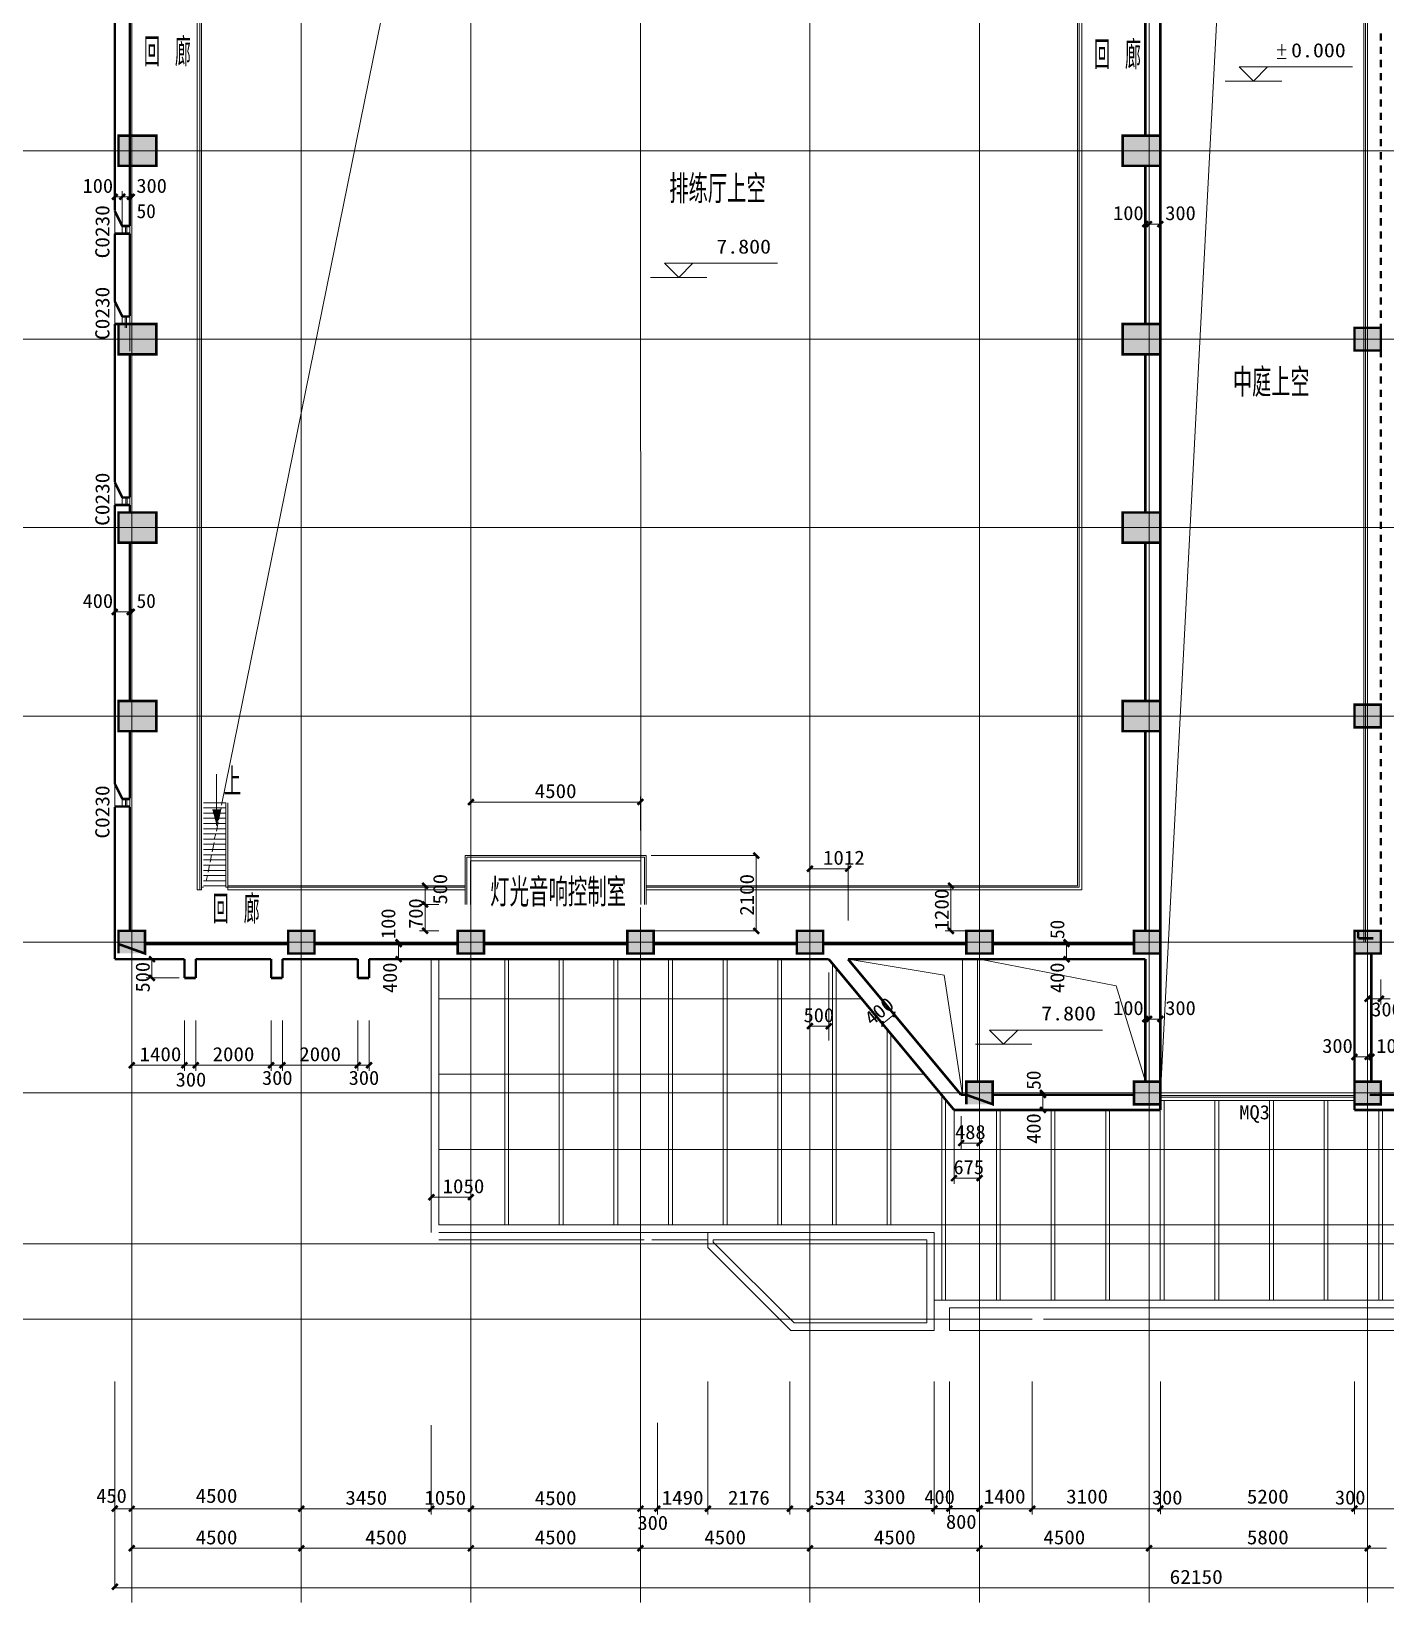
# Model space of a CAD drawing. Extents: x -307567 to 704339, y -10277 to 165507.
# Drawn here: x 369890 to 405835, y 12215 to 53749 of the extents above; entities that cross this region are included whole.
import ezdxf
from ezdxf.enums import TextEntityAlignment as Align

# ---------------------------------------------------------------- set-up
doc = ezdxf.new("R2010")
doc.units = 0
doc.header["$MEASUREMENT"] = 0
doc.layers.add('wode', color=250, linetype='CONTINUOUS', lineweight=0)
doc.layers.add('ziti', color=32, linetype='CONTINUOUS', lineweight=0)
doc.layers.add('中文', color=4, linetype='CONTINUOUS')
doc.styles.add('HZ', font='txt', dxfattribs={"width": 0.7, "height": 5, "bigfont": 'STF:宋体'})
doc.styles.get("Standard").update_dxf_attribs({"font": 'txt', "height": 3})

msp = doc.modelspace()

# ---------------------------------------------------------------- linework, layer by layer
at = {"layer": 'wode', "color": 0}
for p, q in [((399555.47801, 14548.49971), (399555.47801, 99323.39017)), ((405355.4246, 14548.49971), (405355.4246, 99323.39017)), ((405355.4246, 29580.47373), (405355.4246, 94880.14761)), ((372555.61301, 14548.49971), (372555.61301, 77580.23258)), ((372555.61301, 14548.49971), (372555.61301, 77580.23258)), ((377055.59051, 14548.49971), (377055.59051, 77580.23258)), ((381555.56801, 14548.49971), (381555.56801, 77580.23258)), ((386063.9317, 30584.21169), (386055.54551, 77580.23258)), ((390555.52301, 14548.49971), (390555.52301, 77580.23258)), ((395055.50051, 14548.49971), (395055.50051, 77580.23258)), ((405256.98759, 29580.47373), (405256.98759, 65281.40187)), ((405295.43955, 65320.54962), (405295.43955, 29580.47373)), ((405355.4246, 65280.29408), (405355.4246, 29580.47373)), ((374295.58234, 64190.30014), (374295.58234, 30969.00591)), ((374365.60152, 64120.29927), (374365.60152, 30969.00591)), ((374405.59155, 64080.30008), (374405.59155, 30969.00591)), ((397656.64717, 64080.30008), (397656.64717, 31079.00482)), ((397696.63721, 64120.29927), (397696.63721, 31039.00449)), ((397766.65639, 64190.30014), (397766.65639, 30969.00591)), ((401816.89249, 62951.3415), (399855.47651, 25580.49411)), ((374941.64844, 33217.73009), (380468.25655, 60410.5049)), ((402955.21687, 53253.89548), (403195.23032, 53253.89548)), ((403075.2236, 53103.89623), (403075.2236, 53403.89473)), ((402325.22735, 52428.8996), (401950.22922, 52803.89773)), ((401950.22922, 52803.89773), (404950.21422, 52803.89773)), ((402700.22547, 52803.89773), (402325.22735, 52428.8996)), ((402955.21687, 53028.8966), (403195.23032, 53028.8966)), ((401575.2311, 52428.8996), (403075.2236, 52428.8996)), ((436594.37973, 50580.36987), (362086.13411, 50580.36987)), ((436594.37973, 50580.36987), (362086.13411, 50580.36987)), ((372105.61526, 50290.37117), (372105.61526, 46576.39056)), ((372105.61526, 49507.64956), (372105.61526, 48884.39828)), ((372305.60205, 49507.64956), (372305.60205, 48884.39828)), ((372305.60205, 48580.38064), (372305.60205, 49464.37509)), ((372505.58885, 49507.64956), (372505.58885, 48884.39828)), ((372555.61301, 49507.64956), (372555.61301, 48884.39828)), ((372105.61526, 49357.65031), (372305.60205, 49357.65031)), ((372305.60205, 49357.65031), (372505.58885, 49357.65031)), ((372505.58885, 49357.65031), (372555.61301, 49357.65031)), ((399455.4663, 48783.45961), (399455.4663, 47925.70633)), ((399455.4663, 48633.46036), (399555.47801, 48633.46036)), ((399555.47801, 48783.45961), (399555.47801, 47925.70633)), ((399555.47801, 48633.46036), (399855.47651, 48633.46036)), ((399855.47651, 48783.45961), (399855.47651, 47925.70633)), ((372305.60205, 48580.38064), (372305.60205, 48380.3824)), ((372386.86385, 48380.3824), (372386.86385, 48580.38064)), ((372424.36367, 48380.3824), (372424.36367, 48580.38064)), ((372505.58885, 48580.38064), (372505.58885, 45260.39754)), ((387072.17861, 47220.52949), (386697.18049, 47595.52762)), ((386697.18049, 47595.52762), (389697.16549, 47595.52762)), ((387447.17674, 47595.52762), (387072.17861, 47220.52949)), ((386322.18236, 47220.52949), (387822.17486, 47220.52949)), ((372105.61526, 46576.39056), (372105.61526, 45980.3944)), ((372305.60205, 46194.39327), (372305.60205, 45980.3944)), ((372376.97621, 45880.39414), (372376.97621, 46194.39327)), ((372414.47602, 45880.39414), (372414.47602, 46194.39327)), ((436594.37973, 45580.39564), (362086.13411, 45580.39564)), ((372105.61526, 41787.41457), (372105.61526, 41180.41611)), ((372305.60205, 41379.41643), (372305.60205, 41180.41611)), ((372396.86136, 41180.41611), (372396.86136, 41379.41643)), ((372434.36118, 41180.41611), (372434.36118, 41379.41643)), ((372505.58885, 41379.41643), (372505.58885, 40980.41787)), ((436594.37973, 40580.41911), (362086.13411, 40580.41911)), ((372105.61526, 38493.13707), (372105.61526, 37608.17445)), ((372105.61526, 38343.13782), (372505.58885, 38343.13782)), ((372505.58885, 38493.13707), (372505.58885, 37608.17445)), ((372505.58885, 38343.13782), (372555.61301, 38343.13782)), ((372555.61301, 38493.13707), (372555.61301, 37608.17445)), ((436594.37973, 35580.44258), (362086.13411, 35580.44258)), ((372105.61526, 33776.45304), (372105.61526, 33180.45458)), ((372305.60205, 33395.45595), (372305.60205, 33180.45458)), ((372386.86385, 33180.45458), (372386.86385, 33395.45595)), ((372424.36367, 33180.45458), (372424.36367, 33395.45595)), ((372505.58885, 33393.45553), (372505.58885, 33175.07818)), ((374455.5791, 33280.89659), (375054.73382, 33280.89659)), ((375054.73382, 33280.89659), (375054.73382, 31039.00449)), ((375104.72136, 33280.89659), (375104.72136, 30969.00591)), ((381555.56801, 33449.01861), (381555.56801, 32547.778)), ((381555.56801, 33299.01936), (386055.54551, 33299.01936)), ((386055.54551, 33449.01861), (386055.54551, 32547.778)), ((374455.5791, 33142.89984), (375054.73382, 33142.89984)), ((374455.5791, 33004.89852), (375054.73382, 33004.89852)), ((374455.5791, 32866.89948), (375054.73382, 32866.89948)), ((374860.24016, 32817.23924), (374926.45077, 33142.89984)), ((374455.5791, 32728.90044), (375054.73382, 32728.90044)), ((374455.5791, 32590.90141), (375054.73382, 32590.90141)), ((374455.5791, 32452.90237), (375054.73382, 32452.90237)), ((374745.83643, 32314.90105), (374786.19268, 32452.90237)), ((374801.17063, 32526.63858), (374851.63425, 32774.89631)), ((374455.5791, 32314.90105), (375054.73382, 32314.90105)), ((374455.5791, 32176.9043), (375054.73382, 32176.9043)), ((374455.5791, 32038.90298), (375054.73382, 32038.90298)), ((374690.28251, 31980.89317), (374739.31791, 32222.27303)), ((374455.5791, 31900.90509), (375054.73382, 31900.90509)), ((374455.5791, 31762.90605), (375054.73382, 31762.90605)), ((374455.5791, 31624.90587), (375054.73382, 31624.90587)), ((374580.05357, 31438.54091), (374617.91959, 31624.90587)), ((374634.2159, 31705.11826), (374674.02283, 31900.90509)), ((381406.99698, 31880.014), (386207.08284, 31880.014)), ((381406.99698, 31880.014), (381406.99698, 30584.21055)), ((381446.98701, 31840.01367), (386167.09281, 31840.01367)), ((381446.98701, 31840.01367), (381446.98701, 30584.21055)), ((381546.99872, 31740.01455), (386067.0811, 31740.01455)), ((381546.99872, 31740.01455), (381546.99872, 30584.21055)), ((386067.0811, 31740.01455), (386067.0811, 30581.20191)), ((386167.09281, 31840.01367), (386167.09281, 30584.21169)), ((386207.08284, 31880.014), (386207.08284, 30584.21169)), ((389128.84557, 31880.014), (386343.45911, 31880.014)), ((389128.84557, 29880.47223), (389128.84557, 31880.014)), ((390555.52301, 31680.30873), (390555.52301, 30160.19991)), ((391567.50526, 31680.30873), (391567.50526, 30160.19991)), ((374455.5791, 31486.90684), (375054.73382, 31486.90684)), ((374455.5791, 31348.9078), (375054.73382, 31348.9078)), ((374455.5791, 31210.90877), (375054.73382, 31210.90877)), ((374533.76474, 31210.90877), (374561.81636, 31348.9078)), ((390555.52301, 31530.30948), (391567.50526, 31530.30948)), ((374405.59155, 30969.00591), (374295.58234, 30969.00591)), ((374455.5791, 31039.00449), (374405.59155, 31039.00449)), ((375054.73382, 31079.00482), (374455.5791, 31079.00482)), ((375104.72136, 31039.00449), (375054.73382, 31039.00449)), ((381406.99698, 31079.00482), (375104.72136, 31079.00482)), ((381406.99698, 31039.00449), (375104.72136, 31039.00449)), ((381406.99698, 30969.00591), (375104.72136, 30969.00591)), ((380190.70667, 31079.00482), (380706.84179, 31079.00482)), ((380340.70592, 30584.21055), (380340.70592, 31079.00482)), ((397656.64717, 31079.00482), (386202.06577, 31079.00482)), ((397696.63721, 31039.00449), (386202.06577, 31039.00449)), ((397766.65639, 30969.00591), (386202.06577, 30969.00591)), ((394147.30193, 31079.00597), (394720.74877, 31079.00597)), ((394297.30118, 29880.47223), (394297.30118, 31079.00597)), ((380190.70667, 30584.21055), (380706.84179, 30584.21055)), ((380340.70592, 29884.21443), (380340.70592, 30584.21055)), ((386055.54551, 14548.49971), (386055.54551, 30498.02438)), ((436594.37973, 29580.47373), (362086.13411, 29580.47373)), ((379276.09943, 29580.47373), (377996.08874, 29580.47373)), ((379119.39855, 29580.47373), (379690.42841, 29580.47373)), ((379119.39855, 29530.47474), (379690.42841, 29530.47474)), ((379638.3901, 29530.47474), (379638.3901, 29580.47373)), ((379638.3901, 29130.47598), (379638.3901, 29530.47474)), ((380190.70667, 29884.21443), (380706.84179, 29884.21443)), ((389128.84557, 29880.47223), (386343.45911, 29880.47223)), ((394147.30193, 29880.47223), (394720.74877, 29880.47223)), ((397215.51168, 29580.47373), (397877.43464, 29580.47373)), ((397215.51168, 29530.47474), (397877.43464, 29530.47474)), ((397365.51093, 29530.47474), (397365.51093, 29580.47373)), ((397365.51093, 29130.47598), (397365.51093, 29530.47474)), ((397799.39548, 29580.47373), (398886.26749, 29580.47373)), ((398766.22415, 29580.47373), (398168.79061, 29580.47373)), ((405238.45741, 29880.47223), (405206.96343, 29880.47223)), ((405222.71042, 29880.47223), (405238.45741, 29880.47223)), ((372942.73266, 29130.47598), (373810.83134, 29130.47598)), ((372955.5866, 29130.47598), (373955.5938, 29130.47598)), ((373092.73191, 28630.47924), (373092.73191, 29130.47598)), ((374255.5923, 29130.47598), (376255.5701, 29130.47598)), ((379119.39855, 29130.47598), (379690.42841, 29130.47598)), ((380504.54788, 29130.47598), (380504.54788, 21880.51242)), ((380704.57129, 29130.47598), (380704.57129, 22079.93788)), ((382453.47612, 29130.47598), (382453.47612, 22079.93674)), ((382553.48783, 29130.47598), (382553.48783, 22079.93674)), ((382553.48783, 29130.47598), (382553.48783, 22079.93674)), ((383903.48108, 29130.47598), (383903.48108, 22079.93674)), ((384003.45616, 29130.47598), (384003.45616, 22079.93674)), ((384003.45616, 29130.47598), (384003.45616, 22079.93674)), ((385353.44941, 29130.47598), (385353.44941, 22079.93674)), ((385453.46112, 29130.47598), (385453.46112, 22079.93674)), ((385453.46112, 29130.47598), (385453.46112, 22079.93674)), ((386803.45437, 29130.47598), (386803.45437, 22079.93674)), ((386903.46608, 29130.47598), (386903.46608, 22079.93674)), ((386903.46608, 29130.47598), (386903.46608, 22079.93674)), ((388253.45933, 29130.47598), (388253.45933, 22079.93674)), ((388353.43441, 29130.47598), (388353.43441, 22079.93674)), ((388353.43441, 29130.47598), (388353.43441, 22079.93674)), ((389703.42766, 29130.47598), (389703.42766, 22079.93674)), ((389803.43937, 29130.47598), (389803.43937, 22079.93674)), ((389803.43937, 29130.47598), (389803.43937, 22079.93674)), ((391565.308, 29130.47598), (394119.61652, 28708.21742)), ((394605.50276, 25530.49398), (394605.50276, 29130.47598)), ((395005.47635, 25880.49261), (395005.47635, 29130.47598)), ((395055.50051, 29130.47598), (398678.15086, 28421.93231)), ((397215.51168, 29130.47598), (397877.43464, 29130.47598)), ((390555.52301, 27203.06595), (390555.52301, 28773.45529)), ((391053.31105, 27203.06595), (391053.31105, 28773.45529)), ((391053.31105, 28773.45529), (391053.31105, 26968.48728)), ((391153.43262, 29010.05269), (391153.43262, 22079.93674)), ((391253.44433, 28889.77932), (391253.44433, 22079.93674)), ((391253.44433, 28889.77932), (391253.44433, 22079.93674)), ((394119.61652, 28708.21742), (394605.50276, 25530.49398)), ((372942.73266, 28630.47924), (373810.83134, 28630.47924)), ((373955.5938, 28630.47924), (374255.5923, 28630.47924)), ((376255.5701, 28630.47924), (376555.5686, 28630.47924)), ((378555.58301, 28630.47924), (378855.58151, 28630.47924)), ((398678.15086, 28421.93231), (399462.82711, 25880.49261)), ((405355.4246, 28588.21413), (405355.4246, 27928.48385)), ((405705.44726, 28588.21413), (405705.44726, 27928.48385)), ((380704.57129, 28080.81082), (391926.02397, 28080.81082)), ((405355.4246, 28078.4831), (405955.4216, 28078.4831)), ((372555.61301, 26166.96998), (372555.61301, 27498.80041)), ((373955.5938, 26166.96998), (373955.5938, 27498.80041)), ((374255.5923, 26166.96998), (374255.5923, 27498.80041)), ((376255.5701, 26166.96998), (376255.5701, 27498.80041)), ((376555.5686, 26166.96998), (376555.5686, 27498.80041)), ((378555.58301, 26166.96998), (378555.58301, 27498.80041)), ((378855.58151, 26166.96998), (378855.58151, 27498.80041)), ((392387.41082, 27526.48238), (392844.84262, 26977.67684)), ((392483.43085, 27411.26041), (392787.23793, 27664.49057)), ((392691.2179, 27779.71369), (393148.64969, 27230.90814)), ((399455.4663, 27691.66329), (399455.4663, 27029.72888)), ((399455.4663, 27541.66404), (399555.47801, 27541.66404)), ((399555.47801, 27691.66329), (399555.47801, 27029.72888)), ((399555.47801, 27541.66404), (399855.47651, 27541.66404)), ((399855.47651, 27691.66329), (399855.47651, 27029.72888)), ((390555.52301, 27353.0652), (391053.31105, 27353.0652)), ((392603.43758, 27266.09397), (392603.43758, 22079.93674)), ((392703.41266, 27145.82175), (392703.41266, 22079.93674)), ((392703.41266, 27145.82175), (392703.41266, 22079.93674)), ((395694.60864, 26874.54892), (395319.61052, 27249.54704)), ((395319.61052, 27249.54704), (398319.59552, 27249.54704)), ((396069.60677, 27249.54704), (395694.60864, 26874.54892)), ((394944.61239, 26874.54892), (396444.60489, 26874.54892)), ((395055.50051, 26834.64586), (395055.50051, 25751.33867)), ((405005.43855, 26687.70674), (405005.43855, 26309.7984)), ((405355.4246, 26687.70674), (405355.4246, 26309.7984)), ((405455.4363, 26687.70674), (405455.4363, 26309.7984)), ((372555.61301, 26316.96923), (373955.5938, 26316.96923)), ((373955.5938, 26316.96923), (374255.5923, 26316.96923)), ((374255.5923, 26316.96923), (376255.5701, 26316.96923)), ((376255.5701, 26316.96923), (376555.5686, 26316.96923)), ((376555.5686, 26316.96923), (378555.58301, 26316.96923)), ((378555.58301, 26316.96923), (378855.58151, 26316.96923)), ((405005.43855, 26537.70749), (405355.4246, 26537.70749)), ((405355.4246, 26537.70749), (405455.4363, 26537.70749)), ((380704.57129, 26080.82158), (393588.90628, 26080.82158)), ((394524.38744, 25580.49411), (362086.13411, 25580.49411)), ((436594.37973, 25580.49411), (362086.13411, 25580.49411)), ((394053.40591, 25522.13525), (394053.40591, 20080.52142)), ((394153.41762, 25401.86188), (394153.41762, 20080.52142)), ((394153.41762, 25401.86188), (394153.41762, 20080.52142)), ((436594.37973, 25580.49411), (395005.47635, 25580.49411)), ((396587.3532, 25580.49411), (397220.34564, 25580.49411)), ((396587.3532, 25530.49398), (397220.34564, 25530.49398)), ((396737.35245, 25530.49398), (396737.35245, 25580.49411)), ((396737.35245, 25130.49636), (396737.35245, 25530.49398)), ((398766.22415, 25580.49411), (398168.79061, 25580.49411)), ((399855.47651, 25580.49411), (400255.4501, 25580.49411)), ((399855.47651, 25580.49411), (405005.43855, 25580.49411)), ((399855.47651, 25515.1933), (405005.43855, 25515.1933)), ((399855.47651, 25465.19317), (405005.43855, 25465.19317)), ((399855.47651, 25380.49473), (405005.43855, 25380.49473)), ((399953.40083, 25380.49473), (399953.40083, 20080.52142)), ((399953.40083, 25380.49473), (399953.40083, 20080.52142)), ((401303.39408, 25380.49473), (401303.39408, 20080.52142)), ((401403.36916, 25380.49473), (401403.36916, 20080.52142)), ((402753.36241, 25380.49473), (402753.36241, 20080.52142)), ((402853.37412, 25380.49473), (402853.37412, 20080.52142)), ((404203.36737, 25380.49473), (404203.36737, 20080.52142)), ((404303.37908, 25380.49473), (404303.37908, 20080.52142)), ((405005.43855, 25580.49411), (404585.43333, 25580.49411)), ((405005.43855, 25380.49473), (404585.43333, 25380.49473)), ((394379.03905, 25130.49636), (394379.03905, 24436.50035)), ((394567.49026, 24101.44877), (394567.49026, 24962.83896)), ((397304.46388, 25129.49615), (394994.49007, 25129.49615)), ((395055.50051, 24101.44877), (395055.50051, 24962.83896)), ((395503.41087, 25130.49636), (395503.41087, 20080.52142)), ((395603.42258, 25130.49636), (395603.42258, 20080.52142)), ((395603.42258, 25130.49636), (395603.42258, 20080.52142)), ((396587.3532, 25130.49636), (397220.34564, 25130.49636)), ((396953.41583, 25130.49636), (396953.41583, 20080.52142)), ((397053.39091, 25130.49636), (397053.39091, 20080.52142)), ((397053.39091, 25130.49636), (397053.39091, 20080.52142)), ((398403.38416, 25130.49636), (398403.38416, 20080.52142)), ((398503.39587, 25130.49636), (398503.39587, 20080.52142)), ((398503.39587, 25130.49636), (398503.39587, 20080.52142)), ((399853.38912, 25130.49636), (399853.38912, 20080.52142)), ((405653.37233, 25130.49636), (405653.37233, 20080.52142)), ((405753.34741, 25130.49636), (405753.34741, 20080.52142)), ((394379.03905, 23170.17443), (394379.03905, 24892.74769)), ((395055.50051, 23170.17443), (395055.50051, 24892.74769)), ((394567.49026, 24251.44802), (395055.50051, 24251.44802)), ((380704.57129, 24080.8312), (394153.41762, 24080.8312)), ((408753.33241, 24079.92483), (380704.57129, 24079.92826)), ((394379.03905, 23320.17368), (395055.50051, 23320.17368)), ((381555.56801, 22964.48851), (381555.56801, 22228.78929)), ((380504.54788, 22814.48926), (381555.56801, 22814.48926)), ((408753.33241, 22079.93445), (380704.57129, 22079.93845)), ((394054.46792, 22079.93674), (394054.46792, 20080.52142)), ((394054.46792, 22079.93674), (394054.46792, 20080.52142)), ((393855.50651, 21879.51278), (380704.57129, 21879.5145)), ((386156.43612, 21679.7131), (380704.57129, 21679.51569)), ((386055.54551, 21679.77432), (386156.43612, 21679.77432)), ((386356.45953, 21679.77432), (387845.94183, 21679.77432)), ((387845.94183, 21679.77432), (386356.45953, 21679.72054)), ((387845.94183, 21880.51242), (393855.50651, 21880.51242)), ((387845.94183, 21880.51242), (387845.94183, 21480.51423)), ((387845.94183, 21680.51361), (387845.94183, 21679.77432)), ((387990.22822, 21679.51454), (393655.4831, 21680.51361)), ((387990.22822, 21622.00827), (387990.22822, 21679.51454)), ((393655.4831, 21679.51397), (387990.22822, 21679.51454)), ((387990.22822, 21622.00827), (390131.70921, 19480.52499)), ((393655.4831, 21680.51361), (393655.4831, 19480.52499)), ((393855.50651, 21880.51242), (393855.50651, 19280.52561)), ((436594.37973, 21580.51392), (362086.13411, 21580.51335)), ((387848.79826, 21480.58861), (390048.87271, 19280.52561)), ((386055.54551, 15630.74403), (386055.54551, 21080.51661)), ((408753.33241, 20080.52142), (393855.50651, 20080.52142)), ((396455.4813, 19580.52411), (362086.13411, 19580.52411)), ((394255.4801, 19880.52261), (394255.4801, 19280.52561)), ((410055.42551, 19880.52261), (394255.4801, 19880.52261)), ((405505.42385, 19580.52411), (396754.49104, 19580.52411)), ((436594.37973, 19580.52411), (396754.49104, 19580.52411)), ((393855.50651, 19280.52561), (390048.87271, 19280.52561)), ((393655.4831, 19480.52499), (390131.70921, 19480.52499)), ((410055.42551, 19280.52561), (394255.4801, 19280.52561)), ((372106.60403, 12448.51021), (372106.60403, 17920.83697)), ((387845.94183, 14398.50046), (387845.94183, 17920.83697)), ((390021.84648, 14398.50046), (390021.84648, 17920.83697)), ((393855.50651, 14401.3855), (393855.50651, 17920.83697)), ((394255.4801, 14401.3855), (394255.4801, 17920.83697)), ((396454.49254, 14398.50046), (396454.49254, 17920.83697)), ((399855.47651, 14404.5658), (399855.47651, 17920.83697)), ((405005.43855, 14404.5658), (405005.43855, 17920.83697)), ((372555.61301, 14398.50046), (372555.61301, 16750.84265)), ((377055.59051, 14398.50046), (377055.59051, 16765.22437)), ((377055.59051, 14398.50046), (377055.59051, 16750.84265)), ((380504.54788, 14398.50046), (380504.54788, 16765.22437)), ((381555.56801, 14398.50046), (381555.56801, 16765.22437)), ((386505.94609, 14398.50046), (386505.94609, 16823.46764)), ((390555.52301, 14398.50046), (390555.52301, 16750.84265)), ((390555.52301, 14401.3855), (390555.52301, 16750.84265)), ((395055.50051, 14398.50046), (395055.50051, 16750.84265)), ((395055.50051, 14401.3855), (395055.50051, 16750.84265)), ((381555.56801, 14398.50046), (381555.56801, 15653.47475)), ((386055.54551, 14398.50046), (386055.54551, 15653.47475)), ((372105.61526, 14548.49971), (372555.61301, 14548.49971)), ((372106.60403, 14548.49971), (377055.59051, 14548.49971)), ((372555.61301, 12059.74491), (372555.61301, 14548.49971)), ((372555.61301, 14548.49971), (379605.57776, 14548.49971)), ((377055.59051, 12059.74491), (377055.59051, 14548.49971)), ((377055.59051, 14548.49971), (380504.54788, 14548.49971)), ((379605.57776, 14548.49971), (386055.54551, 14548.49971)), ((380504.54788, 14548.49971), (381555.56801, 14548.49971)), ((381555.56801, 12059.74491), (381555.56801, 14548.49971)), ((386055.54551, 12059.74491), (386055.54551, 14548.49971)), ((386055.54551, 14548.49971), (386505.94609, 14548.49971)), ((386505.94609, 14548.49971), (387845.94183, 14548.49971)), ((387845.94183, 14548.49971), (390021.84648, 14548.49971)), ((390021.84648, 14548.49971), (390555.52301, 14548.49971)), ((390555.52301, 14551.38475), (393855.50651, 14551.38475)), ((390555.52301, 12059.74491), (390555.52301, 14548.49971)), ((390555.52301, 14548.49971), (417355.3646, 14548.49971)), ((393855.50651, 14551.38475), (394255.4801, 14551.38475)), ((394255.4801, 14551.38475), (395055.50051, 14551.38475)), ((395055.50051, 12059.74491), (395055.50051, 14548.49971)), ((395055.50051, 14548.49971), (396454.49254, 14548.49971)), ((399555.47801, 12059.74491), (399555.47801, 14548.49971)), ((405355.4246, 12059.74491), (405355.4246, 14548.49971)), ((372555.61301, 13498.50496), (377055.59051, 13498.50496)), ((377055.59051, 13498.50496), (381555.56801, 13498.50496)), ((381555.56801, 13498.50496), (386055.54551, 13498.50496)), ((386055.54551, 13498.50496), (390555.52301, 13498.50496)), ((390555.52301, 13498.50496), (395055.50051, 13498.50496)), ((395055.50051, 13498.50496), (399555.47801, 13498.50496)), ((399555.47801, 13498.50496), (405855.44651, 13498.50496)), ((372106.60403, 12448.51021), (433855.2821, 12448.51021))]:
    msp.add_line(p, q, dxfattribs=at)
at = {"layer": 'wode', "color": 0, "const_width": 67.49966}
for points in [[(399455.4663, 60180.31958), (399455.4663, 50980.36864)], [(399855.47651, 60180.31958), (399855.47651, 29580.47373)], [(372105.61526, 50580.36987), (372105.61526, 55580.34411)], [(372505.58885, 48580.38064), (372505.58885, 55180.34764)], [(399455.4663, 55180.34764), (399455.4663, 50980.36864)], [(399855.47651, 55180.34764), (399855.47651, 29580.47373)], [(405705.44726, 53495.92765), (405705.44726, 53691.95023)], [(405705.44726, 53145.92788), (405705.44726, 53341.95046)], [(405705.44726, 52795.9281), (405705.44726, 52991.95068)], [(405705.44726, 52795.9281), (405705.44726, 52991.95068)], [(399455.4663, 50980.36864), (399455.4663, 52330.36189)], [(399855.47651, 50980.36864), (399855.47651, 52330.36189)], [(405705.44726, 52445.9329), (405705.44726, 52641.95548)], [(405705.44726, 52445.9329), (405705.44726, 52641.95548)], [(405705.44726, 52095.93313), (405705.44726, 52291.95571)], [(405705.44726, 52095.93313), (405705.44726, 52291.95571)], [(405705.44726, 51745.93335), (405705.44726, 51941.95593)], [(405705.44726, 51395.93815), (405705.44726, 51591.96073)], [(405705.44726, 51045.93838), (405705.44726, 51241.96096)], [(372205.59035, 50980.36864), (372205.59035, 50180.3734), (373205.59755, 50180.3734), (373205.59755, 50980.36864), (372205.59035, 50980.36864), (372205.59035, 50180.3734)], [(398855.4693, 50980.36864), (398855.4693, 50180.3734), (399855.47651, 50180.3734), (399855.47651, 50980.36864), (398855.4693, 50980.36864), (398855.4693, 50180.3734)], [(405705.44726, 50695.94089), (405705.44726, 50891.96347)], [(372105.61526, 50580.36987), (372105.61526, 48999.37878)], [(405705.44726, 50345.94111), (405705.44726, 50541.96369)], [(399455.4663, 50180.3734), (399455.4663, 45980.3944)], [(399455.4663, 50180.3734), (399455.4663, 45980.3944)], [(399455.4663, 50180.3734), (399455.4663, 45980.3944)], [(399855.47651, 50180.3734), (399855.47651, 29580.47373)], [(405705.44726, 49995.94363), (405705.44726, 50191.96621)], [(405705.44726, 49645.94614), (405705.44726, 49841.96872)], [(372030.61564, 49282.65068), (372180.61489, 49432.64993)], [(372230.60243, 49282.65068), (372380.60168, 49432.64993)], [(372430.58922, 49282.65068), (372580.58847, 49432.64993)], [(372480.61339, 49282.65068), (372630.61264, 49432.64993)], [(405705.44726, 49295.94636), (405705.44726, 49491.96894)], [(372305.60205, 48580.38064), (372105.61526, 48980.3794)], [(405705.44726, 48945.94888), (405705.44726, 49141.97146)], [(372505.58885, 48580.38064), (372305.60205, 48580.38064)], [(372505.58885, 48580.38064), (372305.60205, 48580.38064)], [(399380.46668, 48558.46073), (399530.46593, 48708.45998)], [(399480.47839, 48558.46073), (399630.47764, 48708.45998)], [(399780.47689, 48558.46073), (399930.47614, 48708.45998)], [(405705.44726, 48595.95139), (405705.44726, 48791.97397)], [(372505.58885, 48380.3824), (372105.61526, 48380.3824)], [(372105.61526, 46576.39056), (372105.61526, 48380.3824)], [(372505.58885, 46194.39327), (372505.58885, 48380.3824)], [(405705.44726, 48245.95161), (405705.44726, 48441.97419)], [(405705.44726, 47895.95413), (405705.44726, 48091.97671)], [(405705.44726, 47545.95664), (405705.44726, 47741.97922)], [(399455.4663, 45980.3944), (399455.4663, 47330.38765)], [(399855.47651, 45980.3944), (399855.47651, 47330.38765)], [(405705.44726, 47195.95686), (405705.44726, 47391.97944)], [(405705.44726, 47195.95686), (405705.44726, 47391.97944)], [(405705.44726, 46845.95938), (405705.44726, 47041.98196)], [(405705.44726, 46845.95938), (405705.44726, 47041.98196)], [(372305.60205, 46180.39264), (372105.61526, 46580.3914)], [(405705.44726, 46495.96189), (405705.44726, 46691.98447)], [(405705.44726, 46495.96189), (405705.44726, 46691.98447)], [(372505.58885, 46180.39264), (372305.60205, 46180.39264)], [(405705.44726, 46145.96211), (405705.44726, 46341.98469)], [(405705.44726, 46145.96211), (405705.44726, 46341.98469)], [(372105.61526, 45580.39564), (372105.61526, 45980.3944)], [(372505.58885, 45980.3944), (372105.61526, 45980.3944)], [(372205.59035, 45980.3944), (372205.59035, 45180.39687), (373205.59755, 45180.39687), (373205.59755, 45980.3944), (372205.59035, 45980.3944), (372205.59035, 45180.39687)], [(398855.4693, 45980.3944), (398855.4693, 45180.39687), (399855.47651, 45180.39687), (399855.47651, 45980.3944), (398855.4693, 45980.3944), (398855.4693, 45180.39687)], [(405005.43855, 45880.39414), (405005.43855, 45280.39714), (405705.44726, 45280.39714), (405705.44726, 45880.39414), (405005.43855, 45880.39414), (405005.43855, 45280.39714)], [(405705.44726, 45795.96463), (405705.44726, 45991.98721)], [(372105.61526, 45580.39564), (372105.61526, 41787.41457)], [(405705.44726, 45445.96714), (405705.44726, 45641.98972)], [(405705.44726, 45095.96736), (405705.44726, 45291.98994)], [(372505.58885, 45180.39687), (372505.58885, 41379.41643)], [(399455.4663, 45180.39687), (399455.4663, 40980.41787)], [(399455.4663, 45180.39687), (399455.4663, 40980.41787)], [(399455.4663, 45180.39687), (399455.4663, 40980.41787)], [(399455.4663, 45180.39687), (399455.4663, 40980.41787)], [(399855.47651, 45180.39687), (399855.47651, 29580.47373)], [(405705.44726, 44745.96988), (405705.44726, 44941.99246)], [(405705.44726, 44395.97239), (405705.44726, 44591.99497)], [(405705.44726, 44045.97261), (405705.44726, 44241.99519)], [(405705.44726, 43695.97513), (405705.44726, 43891.99771)], [(405705.44726, 43345.97764), (405705.44726, 43542.00022)], [(405705.44726, 42995.97786), (405705.44726, 43192.00044)], [(405705.44726, 42645.98038), (405705.44726, 42842.00296)], [(405705.44726, 42295.98289), (405705.44726, 42492.00547)], [(405705.44726, 41945.98311), (405705.44726, 42142.00569)], [(405705.44726, 41945.98311), (405705.44726, 42142.00569)], [(372305.60205, 41380.41664), (372105.61526, 41780.4154)], [(399455.4663, 40980.41787), (399455.4663, 41580.41487)], [(399455.4663, 41580.41487), (399455.4663, 40980.41787)], [(399455.4663, 41580.41487), (399455.4663, 40980.41787)], [(399455.4663, 41580.41487), (399455.4663, 40980.41787)], [(399455.4663, 41580.41487), (399455.4663, 40980.41787)], [(399855.47651, 41580.41487), (399855.47651, 40580.41911)], [(399855.47651, 40980.41787), (399855.47651, 41580.41487)], [(399855.47651, 41580.41487), (399855.47651, 40580.41911)], [(399855.47651, 41580.41487), (399855.47651, 40580.41911)], [(399855.47651, 41580.41487), (399855.47651, 40580.41911)], [(405705.44726, 41595.98563), (405705.44726, 41792.00821)], [(405705.44726, 41595.98563), (405705.44726, 41792.00821)], [(372105.61526, 40580.41911), (372105.61526, 41180.41611)], [(372505.58885, 41180.41611), (372105.61526, 41180.41611)], [(372505.58885, 41380.41664), (372305.60205, 41380.41664)], [(372505.58885, 41380.41664), (372305.60205, 41380.41664)], [(372505.58885, 40980.41787), (372505.58885, 41180.41611)], [(405705.44726, 41245.98585), (405705.44726, 41442.00843)], [(405705.44726, 41245.98585), (405705.44726, 41442.00843)], [(405705.44726, 40895.98836), (405705.44726, 41092.01094)], [(405705.44726, 40895.98836), (405705.44726, 41092.01094)], [(372205.59035, 40980.41787), (372205.59035, 40180.42264), (373205.59755, 40180.42264), (373205.59755, 40980.41787), (372205.59035, 40980.41787), (372205.59035, 40180.42264)], [(398855.4693, 40980.41787), (398855.4693, 40180.42264), (399855.47651, 40180.42264), (399855.47651, 40980.41787), (398855.4693, 40980.41787), (398855.4693, 40180.42264)], [(405705.44726, 40545.99088), (405705.44726, 40742.01346)], [(405705.44726, 40545.99088), (405705.44726, 40742.01346)], [(372105.61526, 35580.44258), (372105.61526, 40580.41911)], [(405705.44726, 40195.9911), (405705.44726, 40392.01368)], [(372505.58885, 35980.44364), (372505.58885, 40180.42264)], [(399455.4663, 40180.42264), (399455.4663, 39580.42564)], [(399455.4663, 40180.42264), (399455.4663, 35980.44364)], [(399455.4663, 40180.42264), (399455.4663, 35980.44364)], [(399455.4663, 40180.42264), (399455.4663, 35980.44364)], [(399455.4663, 40180.42264), (399455.4663, 35980.44364)], [(399855.47651, 40180.42264), (399855.47651, 39580.42564)], [(405705.44726, 39845.99361), (405705.44726, 40042.01619)], [(405705.44726, 39495.99613), (405705.44726, 39692.01871)], [(405705.44726, 39145.99635), (405705.44726, 39342.01893)], [(405705.44726, 38795.99886), (405705.44726, 38992.02144)], [(405705.44726, 38446.00138), (405705.44726, 38642.02396)], [(372030.61564, 38268.13819), (372180.61489, 38418.13744)], [(372430.58922, 38268.13819), (372580.58847, 38418.13744)], [(372480.61339, 38268.13819), (372630.61264, 38418.13744)], [(405705.44726, 38096.0016), (405705.44726, 38292.02418)], [(405705.44726, 37746.00411), (405705.44726, 37942.0244)], [(405705.44726, 37396.00663), (405705.44726, 37592.02921)], [(405705.44726, 37046.00685), (405705.44726, 37242.02943)], [(399455.4663, 35980.44364), (399455.4663, 36580.44064)], [(399455.4663, 36580.44064), (399455.4663, 35980.44364)], [(399855.47651, 35980.44364), (399855.47651, 36580.44064)], [(399855.47651, 36580.44064), (399855.47651, 35580.44258)], [(405705.44726, 36696.00936), (405705.44726, 36892.02965)], [(405705.44726, 36346.01188), (405705.44726, 36542.03446)], [(405705.44726, 36346.01188), (405705.44726, 36542.03446)], [(405705.44726, 35996.0121), (405705.44726, 36192.03468)], [(405705.44726, 35996.0121), (405705.44726, 36192.03468)], [(372205.59035, 35980.44364), (372205.59035, 35180.44611), (373205.59755, 35180.44611), (373205.59755, 35980.44364), (372205.59035, 35980.44364), (372205.59035, 35180.44611)], [(398855.4693, 35980.44364), (398855.4693, 35180.44611), (399855.47651, 35180.44611), (399855.47651, 35980.44364), (398855.4693, 35980.44364), (398855.4693, 35180.44611)], [(405005.43855, 35880.44108), (405005.43855, 35280.44408), (405705.44726, 35280.44408), (405705.44726, 35880.44108), (405005.43855, 35880.44108), (405005.43855, 35280.44408)], [(405705.44726, 35646.01232), (405705.44726, 35842.0349)], [(405705.44726, 35646.01232), (405705.44726, 35842.0349)], [(372105.61526, 35580.44258), (372105.61526, 33776.45304)], [(405705.44726, 35296.01713), (405705.44726, 35492.03971)], [(405705.44726, 35296.01713), (405705.44726, 35492.03971)], [(372505.58885, 35180.44611), (372505.58885, 33393.45553)], [(399455.4663, 34080.45008), (399455.4663, 35180.44611)], [(399455.4663, 35180.44611), (399455.4663, 29880.47223)], [(399455.4663, 35180.44611), (399455.4663, 29880.47223)], [(399455.4663, 35180.44611), (399455.4663, 29880.47223)], [(399455.4663, 35180.44611), (399455.4663, 29880.47223)], [(399855.47651, 34080.45008), (399855.47651, 35180.44611)], [(405705.44726, 34946.01735), (405705.44726, 35142.03993)], [(405705.44726, 34596.01757), (405705.44726, 34792.04015)], [(405705.44726, 34246.02238), (405705.44726, 34442.04496)], [(405705.44726, 33896.0226), (405705.44726, 34092.04518)], [(372305.60205, 33380.45511), (372105.61526, 33780.45158)], [(405705.44726, 33546.02282), (405705.44726, 33742.0454)], [(372505.58885, 33380.45511), (372305.60205, 33380.45511)], [(372505.58885, 33380.45511), (372305.60205, 33380.45511)], [(372505.58885, 33380.45511), (372305.60205, 33380.45511)], [(381480.56839, 33224.01973), (381630.56764, 33374.01898)], [(385980.54589, 33224.01973), (386130.54514, 33374.01898)], [(405705.44726, 33196.02763), (405705.44726, 33392.05021)], [(372505.58885, 33180.45458), (372105.61526, 33180.45458)], [(372105.61526, 29130.47598), (372105.61526, 33170.45707)], [(372505.58885, 29880.47223), (372505.58885, 33170.45707)], [(405705.44726, 32846.02785), (405705.44726, 33042.05043)], [(405705.44726, 32496.02807), (405705.44726, 32692.05065)], [(389053.84595, 31955.01248), (389203.8452, 31805.01438)], [(405705.44726, 32146.03288), (405705.44726, 32342.05546)], [(405705.44726, 31796.0331), (405705.44726, 31992.05568)], [(390480.52339, 31455.30986), (390630.52264, 31605.30911)], [(391492.50563, 31455.30986), (391642.50488, 31605.30911)], [(405705.44726, 31446.03561), (405705.44726, 31642.05819)], [(380265.7063, 31154.00445), (380415.70555, 31004.0052)], [(394222.30155, 31154.00559), (394372.3008, 31004.00634)], [(405705.44726, 31096.03698), (405705.44726, 31292.05956)], [(399455.4663, 29880.47223), (399455.4663, 31080.46623)], [(399855.47651, 29880.47223), (399855.47651, 31080.46623)], [(405705.44726, 30746.03835), (405705.44726, 30942.06093)], [(380265.7063, 30659.21017), (380415.70555, 30509.21092)], [(405705.44726, 30396.04086), (405705.44726, 30592.06344)], [(372205.59035, 29880.47223), (372205.59035, 29530.47474), (372905.59905, 29280.47523), (372905.59905, 29880.47223), (372205.59035, 29880.47223), (372205.59035, 29280.47523)], [(376705.56785, 29880.47223), (376705.56785, 29280.47523), (377405.57655, 29280.47523), (377405.57655, 29880.47223), (376705.56785, 29880.47223), (376705.56785, 29280.47523)], [(380265.7063, 29959.21405), (380415.70555, 29809.2148)], [(381205.54535, 29880.47223), (381205.54535, 29280.47523), (381905.55405, 29280.47523), (381905.55405, 29880.47223), (381205.54535, 29880.47223), (381205.54535, 29280.47523)], [(385705.52285, 29880.47223), (385705.52285, 29280.47523), (386405.53155, 29280.47523), (386405.53155, 29880.47223), (385705.52285, 29880.47223), (385705.52285, 29280.47523)], [(389053.84595, 29955.47185), (389203.8452, 29805.4726)], [(390205.50035, 29880.47223), (390205.50035, 29280.47523), (390905.50905, 29280.47523), (390905.50905, 29880.47223), (390205.50035, 29880.47223), (390205.50035, 29280.47523)], [(394222.30155, 29955.47185), (394372.3008, 29805.4726)], [(394705.47785, 29880.47223), (394705.47785, 29280.47523), (395405.48655, 29280.47523), (395405.48655, 29880.47223), (394705.47785, 29880.47223), (394705.47785, 29280.47523)], [(399155.4678, 29880.47223), (399155.4678, 29280.47523), (399855.47651, 29280.47523), (399855.47651, 29880.47223), (399155.4678, 29880.47223), (399155.4678, 29280.47523)], [(405005.43855, 29880.47223), (405005.43855, 29280.47523), (405705.44726, 29280.47523), (405705.44726, 29880.47223), (405005.43855, 29880.47223), (405005.43855, 29280.47523)], [(405505.42385, 29880.47223), (405105.45026, 29880.47223)], [(405105.45026, 29680.47399), (405105.45026, 29880.47223)], [(405705.44726, 30046.04223), (405705.44726, 30242.06481)], [(405705.44726, 29696.0436), (405705.44726, 29892.06618)], [(372905.59905, 29530.47474), (376705.56785, 29530.47474)], [(377405.57655, 29530.47474), (381205.54535, 29530.47474)], [(379563.39047, 29655.47335), (379713.38972, 29505.4741)], [(379563.39047, 29605.47437), (379713.38972, 29455.47512)], [(381905.55405, 29530.47474), (385705.52285, 29530.47474)], [(386405.53155, 29530.47474), (390205.50035, 29530.47474)], [(390905.50905, 29530.47474), (394705.47785, 29530.47474)], [(395405.48655, 29530.47474), (399155.4678, 29530.47474)], [(397290.51131, 29655.47335), (397440.51056, 29505.4741)], [(397290.51131, 29605.47437), (397440.51056, 29455.47512)], [(405505.42385, 29680.47399), (405105.45026, 29680.47399)], [(372105.61526, 29130.47598), (372955.5866, 29130.47598)], [(372555.61301, 29130.47598), (373955.5938, 29130.47598)], [(373017.73228, 29205.4756), (373167.73153, 29055.47635)], [(373955.5938, 29130.47598), (373955.5938, 28630.47924)], [(374255.5923, 29130.47598), (374255.5923, 28630.47924)], [(374255.5923, 29130.47598), (376255.5701, 29130.47598)], [(376255.5701, 29130.47598), (376255.5701, 28630.47924)], [(376555.5686, 29130.47598), (377055.59051, 29130.47598)], [(376555.5686, 29130.47598), (376555.5686, 28630.47924)], [(376555.5686, 29130.47598), (378555.58301, 29130.47598)], [(378555.58301, 29130.47598), (378555.58301, 28630.47924)], [(378855.58151, 29130.47598), (378855.58151, 28630.47924)], [(378855.58151, 29130.47598), (381555.56801, 29130.47598)], [(379563.39047, 29205.4756), (379713.38972, 29055.47635)], [(381555.56801, 29130.47598), (386055.54551, 29130.47598)], [(386055.54551, 29130.47598), (391053.31105, 29130.47598)], [(390505.49885, 29130.47598), (391053.31105, 29130.47598)], [(391053.31105, 29130.47598), (394379.03905, 25130.49636)], [(394566.02542, 25530.49398), (391565.308, 29130.47598)], [(391565.308, 29130.47598), (395055.50051, 29130.47598)], [(391565.308, 29130.47598), (395055.50051, 29130.47598)], [(395005.47635, 29130.47598), (395055.50051, 29130.47598)], [(395055.50051, 29130.47598), (399455.4663, 29130.47598)], [(397290.51131, 29205.4756), (397440.51056, 29055.47635)], [(399455.4663, 29130.47598), (399455.4663, 25880.49261)], [(399855.47651, 29280.47523), (399855.47651, 25580.49411)], [(405005.43855, 25130.49636), (405005.43855, 29280.47523)], [(405455.4363, 25880.49261), (405455.4363, 29280.47523)], [(373017.73228, 28705.47887), (373167.73153, 28555.47962)], [(373955.5938, 28630.47924), (374255.5923, 28630.47924)], [(376255.5701, 28630.47924), (376555.5686, 28630.47924)], [(378555.58301, 28630.47924), (378855.58151, 28630.47924)], [(405280.42497, 28003.48347), (405430.42422, 28153.48272)], [(405630.44764, 28003.48347), (405780.44689, 28153.48272)], [(390480.52339, 27278.06558), (390630.52264, 27428.06483)], [(390978.31142, 27278.06558), (391128.31067, 27428.06483)], [(392490.20572, 27485.95333), (392476.65598, 27336.56748)], [(392794.04942, 27739.1835), (392780.46306, 27589.79879)], [(399380.46668, 27466.66441), (399530.46593, 27616.66366)], [(399480.47839, 27466.66441), (399630.47764, 27616.66366)], [(399780.47689, 27466.66441), (399930.47614, 27616.66366)], [(399854.45113, 26850.49928), (399855.47651, 25530.49398)], [(404930.43893, 26462.70787), (405080.43818, 26612.70712)], [(405280.42497, 26462.70787), (405430.42422, 26612.70712)], [(405380.43668, 26462.70787), (405530.43593, 26612.70712)], [(372480.61339, 26241.96961), (372630.61264, 26391.96886)], [(373880.59418, 26241.96961), (374030.59343, 26391.96886)], [(374180.59268, 26241.96961), (374330.59193, 26391.96886)], [(376180.57047, 26241.96961), (376330.56972, 26391.96886)], [(376480.56897, 26241.96961), (376630.56822, 26391.96886)], [(378480.58339, 26241.96961), (378630.58264, 26391.96886)], [(378780.58189, 26241.96961), (378930.58114, 26391.96886)], [(399855.47651, 25130.49636), (399855.47651, 26180.49111)], [(394705.47785, 25880.49261), (394705.47785, 25530.49398), (395405.48655, 25280.49561), (395405.48655, 25880.49261), (394705.47785, 25880.49261), (394705.47785, 25280.49561)], [(399155.4678, 25880.49261), (399155.4678, 25280.49561), (399855.47651, 25280.49561), (399855.47651, 25880.49261), (399155.4678, 25880.49261), (399155.4678, 25280.49561)], [(405005.43855, 25880.49261), (405005.43855, 25280.49561), (405705.44726, 25280.49561), (405705.44726, 25880.49261), (405005.43855, 25880.49261), (405005.43855, 25280.49561)], [(394566.02542, 25530.49398), (394705.47785, 25530.49398)], [(395405.48655, 25530.49398), (397305.48926, 25530.49398)], [(396662.35283, 25655.49373), (396812.35208, 25505.49448)], [(396662.35283, 25605.4936), (396812.35208, 25455.49435)], [(397305.48926, 25530.49398), (399155.4678, 25530.49398)], [(405405.44876, 25530.49398), (407705.42505, 25530.49398)], [(394379.03905, 25130.49636), (395055.50051, 25130.49636)], [(395055.50051, 25130.49636), (397305.48926, 25130.49636)], [(396662.35283, 25205.49598), (396812.35208, 25055.49673)], [(397305.48926, 25130.49636), (399855.47651, 25130.49636)], [(405005.43855, 25130.49636), (408055.4111, 25130.49636)], [(394492.49063, 24176.4484), (394642.48988, 24326.44765)], [(394980.50089, 24176.4484), (395130.50014, 24326.44765)], [(394304.03943, 23245.17406), (394454.03868, 23395.17331)], [(394980.50089, 23245.17406), (395130.50014, 23395.17331)], [(380435.55408, 22739.48964), (380585.55333, 22889.48889)], [(381480.56839, 22739.48964), (381630.56764, 22889.48889)], [(372031.6044, 14476.38512), (372181.60365, 14626.38437)], [(372480.61339, 14473.50008), (372630.61264, 14623.49933)], [(372480.61339, 14473.50008), (372630.61264, 14623.49933)], [(376980.59089, 14473.50008), (377130.59014, 14623.49933)], [(376980.59089, 14473.50008), (377130.59014, 14623.49933)], [(380429.54825, 14473.50008), (380579.5475, 14623.49933)], [(381480.56839, 14473.50008), (381630.56764, 14623.49933)], [(381480.56839, 14473.50008), (381630.56764, 14623.49933)], [(385980.54589, 14473.50008), (386130.54514, 14623.49933)], [(386430.94647, 14473.50008), (386580.94572, 14623.49933)], [(387770.94221, 14473.50008), (387920.94146, 14623.49933)], [(389946.84686, 14473.50008), (390096.84611, 14623.49933)], [(390480.52339, 14476.38512), (390630.52264, 14626.38437)], [(390480.52339, 14473.50008), (390630.52264, 14623.49933)], [(393780.50689, 14476.38512), (393930.50614, 14626.38437)], [(394180.48047, 14476.38512), (394330.47972, 14626.38437)], [(394980.50089, 14479.56542), (395130.50014, 14629.56467)], [(394980.50089, 14476.38512), (395130.50014, 14626.38437)], [(394980.50089, 14473.50008), (395130.50014, 14623.49933)], [(396379.49292, 14473.50008), (396529.49217, 14623.49933)], [(399780.47689, 14479.56542), (399930.47614, 14629.56467)], [(404930.43893, 14479.56542), (405080.43818, 14629.56467)], [(372480.61339, 13423.50533), (372630.61264, 13573.50458)], [(376980.59089, 13423.50533), (377130.59014, 13573.50458)], [(381480.56839, 13423.50533), (381630.56764, 13573.50458)], [(385980.54589, 13423.50533), (386130.54514, 13573.50458)], [(390480.52339, 13423.50533), (390630.52264, 13573.50458)], [(394980.50089, 13423.50533), (395130.50014, 13573.50458)], [(399480.47839, 13423.50533), (399630.47764, 13573.50458)], [(405280.42497, 13423.50533), (405430.42422, 13573.50458)], [(372031.6044, 12403.39554), (372181.60365, 12553.39479)]]:
    msp.add_lwpolyline(points, dxfattribs=at)
at = {"layer": 'wode', "color": 0}
msp.add_lwpolyline([(374808.34833, 32674.34444), (374808.34833, 34040.33645)], dxfattribs=at)
for points in [[(372205.59035, 50980.36864), (373205.59755, 50980.36864), (372205.59035, 50180.3734), (373205.59755, 50180.3734)], [(398855.4693, 50980.36864), (399855.47651, 50980.36864), (398855.4693, 50180.3734), (399855.47651, 50180.3734)], [(372205.59035, 45980.3944), (373205.59755, 45980.3944), (372205.59035, 45180.39687), (373205.59755, 45180.39687)], [(398855.4693, 45980.3944), (399855.47651, 45980.3944), (398855.4693, 45180.39687), (399855.47651, 45180.39687)], [(405005.43855, 45880.39414), (405705.44726, 45880.39414), (405005.43855, 45280.39714), (405705.44726, 45280.39714)], [(372205.59035, 40980.41787), (373205.59755, 40980.41787), (372205.59035, 40180.42264), (373205.59755, 40180.42264)], [(398855.4693, 40980.41787), (399855.47651, 40980.41787), (398855.4693, 40180.42264), (399855.47651, 40180.42264)], [(372205.59035, 35980.44364), (373205.59755, 35980.44364), (372205.59035, 35180.44611), (373205.59755, 35180.44611)], [(398855.4693, 35980.44364), (399855.47651, 35980.44364), (398855.4693, 35180.44611), (399855.47651, 35180.44611)], [(405005.43855, 35880.44108), (405705.44726, 35880.44108), (405005.43855, 35280.44408), (405705.44726, 35280.44408)], [(374808.34833, 32674.34444), (374691.89383, 33109.00719), (374924.83945, 33109.00719)], [(372205.59035, 29880.47223), (372905.59905, 29880.47223), (372205.59035, 29280.47523), (372905.59905, 29280.47523)], [(376705.56785, 29880.47223), (377405.57655, 29880.47223), (376705.56785, 29280.47523), (377405.57655, 29280.47523)], [(381205.54535, 29880.47223), (381905.55405, 29880.47223), (381205.54535, 29280.47523), (381905.55405, 29280.47523)], [(385705.52285, 29880.47223), (386405.53155, 29880.47223), (385705.52285, 29280.47523), (386405.53155, 29280.47523)], [(390205.50035, 29880.47223), (390905.50905, 29880.47223), (390205.50035, 29280.47523), (390905.50905, 29280.47523)], [(394705.47785, 29880.47223), (395405.48655, 29880.47223), (394705.47785, 29280.47523), (395405.48655, 29280.47523)], [(399155.4678, 29880.47223), (399855.47651, 29880.47223), (399155.4678, 29280.47523), (399855.47651, 29280.47523)], [(405005.43855, 29880.47223), (405705.44726, 29880.47223), (405005.43855, 29280.47523), (405705.44726, 29280.47523)], [(394705.47785, 25880.49261), (395405.48655, 25880.49261), (394705.47785, 25280.49561), (395405.48655, 25280.49561)], [(399155.4678, 25880.49261), (399855.47651, 25880.49261), (399155.4678, 25280.49561), (399855.47651, 25280.49561)], [(405005.43855, 25880.49261), (405705.44726, 25880.49261), (405005.43855, 25280.49561), (405705.44726, 25280.49561)]]:
    msp.add_solid(points, dxfattribs=at)

# ---------------------------------------------------------------- texts
for s, width, p, p2 in [('   0.000 ', 0.907821, (402454.24281, 53058.8937), (405064.21512, 53058.8937)), ('100', 1.07998, (371250.62686, 49462.64933), (372060.60816, 49462.64933)), ('300', 0.925739, (372678.58603, 49462.64933), (373488.60395, 49462.64933)), ('50', 0.906706, (372684.59186, 48790.65333), (373194.61128, 48790.65333)), ('100', 1.07998, (398600.4779, 48738.45937), (399410.45921, 48738.45937)), ('300', 0.925739, (399984.45536, 48738.45937), (400794.47328, 48738.45937)), ('   7.800 ', 0.869995, (387201.19408, 47850.52589), (389811.16638, 47850.52589)), ('400', 0.925698, (371250.62686, 38448.13912), (372060.60816, 38448.13912)), ('50', 0.906706, (372684.59186, 38448.13912), (373194.61128, 38448.13912)), ('4500', 0.887988, (383250.56686, 33404.01838), (384360.54666, 33404.01838)), ('1012', 1.044727, (390899.50323, 31635.3085), (392009.51965, 31635.3085)), ('500', 0.925698, (390385.52874, 27458.06536), (391195.51005, 27458.06536)), ('   7.800 ', 0.869995, (395823.62411, 27504.54645), (398433.59641, 27504.54645)), ('100', 1.07998, (398600.4779, 27646.66305), (399410.45921, 27646.66305)), ('300', 0.925739, (399984.45536, 27646.66305), (400794.47328, 27646.66305)), ('300', 0.925698, (405450.45586, 27611.90867), (406260.43716, 27611.90867)), ('300', 0.925698, (404150.45015, 26642.70651), (404960.43146, 26642.70651)), ('100', 1.07998, (405584.45177, 26642.70651), (406394.43307, 26642.70651)), ('1400', 0.986654, (372761.60563, 26421.96825), (373871.58544, 26421.96825)), ('2000', 0.934725, (374700.60961, 26421.96825), (375810.58941, 26421.96825)), ('2000', 0.934725, (377000.5859, 26421.96825), (378110.56571, 26421.96825)), ('300', 0.925739, (373721.58619, 25748.23962), (374531.60411, 25748.23962)), ('300', 0.925698, (376012.91994, 25793.88187), (376822.90124, 25793.88187)), ('300', 0.925739, (378312.89624, 25793.88187), (379122.91416, 25793.88187)), ('MQ3', 0.810022, (401950.44895, 24880.49799), (402760.46687, 24880.49799)), ('488', 0.809985, (394406.50473, 24356.44818), (395216.48603, 24356.44818)), ('675', 0.809985, (394365.04986, 23425.1727), (395175.03116, 23425.1727)), ('1050', 0.986686, (380803.55761, 22919.48828), (381913.57403, 22919.48828)), ('450', 0.863984, (371613.61333, 14704.49907), (372423.59463, 14704.49907)), ('4500', 0.887988, (374250.61186, 14704.49907), (375360.59166, 14704.49907)), ('3450', 0.845703, (378225.07929, 14653.49987), (379335.05909, 14653.49987)), ('1050', 0.986654, (380319.57566, 14653.49987), (381429.55546, 14653.49987)), ('4500', 0.887988, (383250.56686, 14643.50007), (384360.54666, 14643.50007)), ('1490', 0.934755, (386620.93575, 14653.49987), (387730.95217, 14653.49987)), ('2176', 0.887988, (388378.88595, 14653.49987), (389488.86575, 14653.49987)), ('534', 0.810022, (390684.50186, 14653.49987), (391494.51978, 14653.49987)), ('3300', 0.887988, (391979.38064, 14672.82884), (393089.36044, 14672.82884)), ('400', 0.925698, (393589.85843, 14672.8277), (394399.83973, 14672.8277)), ('1400', 0.986686, (395167.08443, 14686.38774), (396277.10085, 14686.38774)), ('3100', 0.986686, (397355.07397, 14686.38774), (398465.0904, 14686.38774)), ('300', 0.925698, (399630.47764, 14659.56521), (400440.45894, 14659.56521)), ('5200', 0.887988, (402150.47236, 14683.49926), (403260.45216, 14683.49926)), ('300', 0.925698, (404487.8386, 14659.56521), (405297.81991, 14659.56521)), ('300', 0.925698, (385977.50635, 13987.53831), (386787.48765, 13987.53831)), ('800', 0.925739, (394164.98983, 14015.08753), (394975.00775, 14015.08753)), ('4500', 0.887988, (374250.61186, 13603.50512), (375360.59166, 13603.50512)), ('4500', 0.887988, (378750.58936, 13603.50512), (379860.56916, 13603.50512)), ('4500', 0.887988, (383250.56686, 13603.50512), (384360.54666, 13603.50512)), ('4500', 0.887988, (387750.54436, 13603.50512), (388860.52416, 13603.50512)), ('4500', 0.887988, (392250.52186, 13603.50512), (393360.50166, 13603.50512)), ('4500', 0.887988, (396750.49936, 13603.50512), (397860.47916, 13603.50512)), ('5800', 0.887988, (402150.47236, 13603.50512), (403260.45216, 13603.50512)), ('62150', 0.902391, (400100.4704, 12553.51037), (401510.44871, 12553.51037))]:
    msp.add_text(s, height=374.998125, dxfattribs=dict(at, width=width)).set_placement(p, p2, align=Align.FIT)
for s, rotation, width, p, p2 in [('C0230', 90, 0.867692, (371963.1233, 47725.38537), (371963.1233, 49135.3774)), ('C0230', 90, 0.867692, (371963.1233, 45560.39604), (371963.1233, 46970.38808)), ('C0230', 90, 0.867692, (371963.1233, 40629.42018), (371963.1233, 42039.41221)), ('C0230', 90, 0.867692, (371963.1233, 32330.46036), (371963.1233, 33740.45239)), ('500', 90, 0.925715, (380926.97008, 30580.50726), (380926.97008, 31390.50343)), ('2100', 90, 0.986667, (389068.8239, 30280.24554), (389068.8239, 31390.24022)), ('1200', 90, 0.986666, (394237.31613, 29890.47317), (394237.31613, 31000.4667)), ('100', 90, 1.08, (379550.39005, 29664.47294), (379550.39005, 30474.46912)), ('700', 90, 0.925715, (380280.68425, 29934.21456), (380280.68425, 30744.21074)), ('50', 90, 0.906667, (397305.48926, 29664.47294), (397305.48926, 30174.47062)), ('500', 90, 0.925715, (373032.74686, 28246.48038), (373032.74686, 29056.47656)), ('400', 90, 0.925715, (379592.39423, 28230.48048), (379592.39423, 29040.47666)), ('400', 90, 0.925715, (397305.48926, 28230.48048), (397305.48926, 29040.47666)), ('400', 39.810525272, 0.925736, (392200.4977, 27346.30521), (392822.72359, 27864.91796)), ('50', 90, 0.906667, (396677.33078, 25664.49332), (396677.33078, 26174.491)), ('400', 90, 0.925715, (396677.33078, 24230.50086), (396677.33078, 25040.49704))]:
    msp.add_text(s, height=374.998125, rotation=rotation, dxfattribs=dict(at, width=width)).set_placement(p, p2, align=Align.FIT)
at = {"layer": 'ziti', "color": 0, "style": 'HZ'}
for s, width, p, p2 in [('回 廊', 0.467578, (372878.90241, 52820.91272), (374125.77118, 52820.91272)), ('回 廊', 0.467578, (398093.79098, 52744.84193), (399340.65975, 52744.84193)), ('排练厅上空', 0.479883, (386821.50302, 49186.67185), (389380.86523, 49186.67185)), ('中庭上空', 0.476807, (401779.97861, 44053.20295), (403814.34344, 44053.20295)), ('上', 0.430664, (375000.49825, 33457.68403), (375459.87095, 33457.68403)), ('灯光音响控制室', 0.483398, (382067.74807, 30524.42805), (385677.10502, 30524.42805)), ('回 廊', 0.467578, (374704.52805, 30077.0178), (375951.39681, 30077.0178))]:
    msp.add_text(s, height=749.99625, dxfattribs=dict(at, width=width)).set_placement(p, p2, align=Align.FIT)
at = {"layer": '中文', "color": 0, "lineweight": 0, "style": 'HZ', "width": 0.476807}
msp.add_text('中庭上空', height=750, dxfattribs=at).set_placement((401779.91218, 44052.71715), (403814.28718, 44052.71715), align=Align.FIT)

doc.saveas('drawing.dxf')
